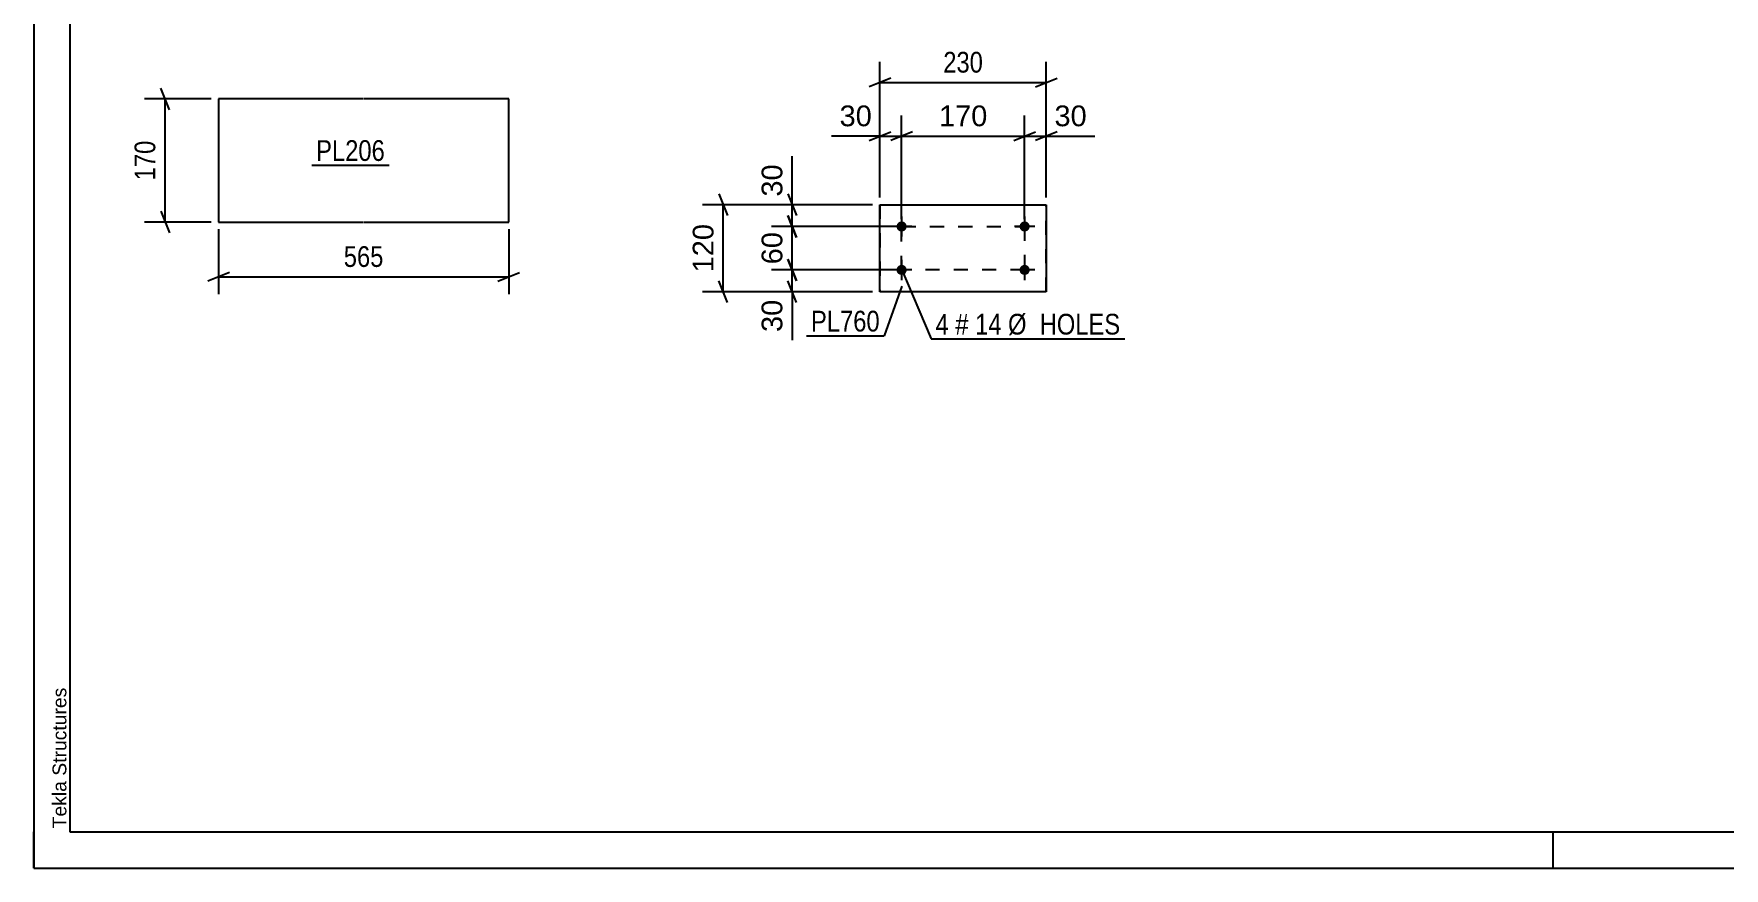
# Model space of a CAD drawing. Header units: millimetres. Extents: x 0 to 420, y 0 to 297.
# Drawn here: x 0 to 233.6, y 0 to 115.2 of the extents above; entities that cross this region are included whole.
import ezdxf

# ---------------------------------------------------------------- set-up
doc = ezdxf.new("R2010")
doc.units = ezdxf.units.MM
doc.linetypes.add('DXK_LINE_DOT2', pattern=[3.9198, 1.9599, -1.9599])
doc.styles.add('Arial', font='ARIAL.TTF', dxfattribs={"height": 0.2})
doc.styles.add('Arial Narrow', font='ARIALN.TTF', dxfattribs={"height": 0.2})

# ---------------------------------------------------------------- blocks, each defined once
blk = doc.blocks.new('Unknown-122573175-1113')
at = {"color": 5, "linetype": 'Continuous'}
for p, q in [((0, 297), (0, 0)), ((5, 292), (5, 5)), ((0, 0), (0, 5)), ((5, 5), (415, 5)), ((210, 0), (210, 5)), ((0, 0), (420, 0))]:
    blk.add_line(p, q, dxfattribs=at)
at = {"color": 174, "linetype": 'Continuous', "style": 'Arial'}
blk.add_text('Tekla Structures', height=1.9102, rotation=90, dxfattribs=at).set_placement((4.5, 5.5))
blk = doc.blocks.new('Part-122573175-1932 - 1916')
at = {"color": 2, "linetype": 'Continuous'}
for p, q in [((116.93, 79.62), (116.93, 91.62)), ((116.93, 91.62), (116.93, 91.62)), ((116.93, 91.62), (139.93, 91.62)), ((139.93, 91.62), (139.93, 79.62)), ((116.93, 79.62), (116.93, 79.62)), ((139.93, 79.62), (116.93, 79.62))]:
    blk.add_line(p, q, dxfattribs=at)
at = {"color": 7, "linetype": 'DXK_LINE_DOT2'}
for p, q in [((116.93, 91.62), (116.93, 79.62)), ((116.93, 91.62), (116.93, 91.62)), ((139.93, 79.62), (139.93, 91.62)), ((116.93, 79.62), (116.93, 79.62))]:
    blk.add_line(p, q, dxfattribs=at)
blk = doc.blocks.new('Bolt-122573175-1965 - 1916')
at = {"linetype": 'Continuous'}
for points in [[(119.23, 88.62), (119.25, 88.77), (119.29, 88.91), (119.37, 89.03), (119.46, 89.14), (119.58, 89.23), (119.72, 89.29), (119.86, 89.32), (120.01, 89.32), (120.15, 89.29), (120.28, 89.23), (120.4, 89.14), (120.5, 89.03), (120.57, 88.91), (120.62, 88.77), (120.63, 88.62), (120.62, 88.48), (120.57, 88.34), (120.5, 88.21), (120.4, 88.1), (120.28, 88.02), (120.15, 87.96), (120.01, 87.93), (119.86, 87.93), (119.72, 87.96), (119.58, 88.02), (119.46, 88.1), (119.37, 88.21), (119.29, 88.34), (119.25, 88.48)], [(136.23, 88.62), (136.25, 88.77), (136.29, 88.91), (136.37, 89.03), (136.46, 89.14), (136.58, 89.23), (136.72, 89.29), (136.86, 89.32), (137.01, 89.32), (137.15, 89.29), (137.28, 89.23), (137.4, 89.14), (137.5, 89.03), (137.57, 88.91), (137.62, 88.77), (137.63, 88.62), (137.62, 88.48), (137.57, 88.34), (137.5, 88.21), (137.4, 88.1), (137.28, 88.02), (137.15, 87.96), (137.01, 87.93), (136.86, 87.93), (136.72, 87.96), (136.58, 88.02), (136.46, 88.1), (136.37, 88.21), (136.29, 88.34), (136.25, 88.48)], [(119.23, 82.62), (119.25, 82.77), (119.29, 82.91), (119.37, 83.03), (119.46, 83.14), (119.58, 83.23), (119.72, 83.29), (119.86, 83.32), (120.01, 83.32), (120.15, 83.29), (120.28, 83.23), (120.4, 83.14), (120.5, 83.03), (120.57, 82.91), (120.62, 82.77), (120.63, 82.62), (120.62, 82.48), (120.57, 82.34), (120.5, 82.21), (120.4, 82.1), (120.28, 82.02), (120.15, 81.96), (120.01, 81.93), (119.86, 81.93), (119.72, 81.96), (119.58, 82.02), (119.46, 82.1), (119.37, 82.21), (119.29, 82.34), (119.25, 82.48)], [(136.23, 82.62), (136.25, 82.77), (136.29, 82.91), (136.37, 83.03), (136.46, 83.14), (136.58, 83.23), (136.72, 83.29), (136.86, 83.32), (137.01, 83.32), (137.15, 83.29), (137.28, 83.23), (137.4, 83.14), (137.5, 83.03), (137.57, 82.91), (137.62, 82.77), (137.63, 82.62), (137.62, 82.48), (137.57, 82.34), (137.5, 82.21), (137.4, 82.1), (137.28, 82.02), (137.15, 81.96), (137.01, 81.93), (136.86, 81.93), (136.72, 81.96), (136.58, 82.02), (136.46, 82.1), (136.37, 82.21), (136.29, 82.34), (136.25, 82.48)]]:
    blk.add_hatch(color=1, dxfattribs=at).paths.add_polyline_path(points)
at = {"color": 1, "linetype": 'Continuous'}
for p, q in [((119.93, 90.02), (119.93, 87.22)), ((136.93, 90.02), (136.93, 87.22)), ((121.33, 88.62), (118.53, 88.62)), ((138.33, 88.62), (135.53, 88.62)), ((121.33, 82.62), (118.53, 82.62)), ((119.93, 84.02), (119.93, 81.22)), ((138.33, 82.62), (135.53, 82.62)), ((136.93, 84.02), (136.93, 81.22))]:
    blk.add_line(p, q, dxfattribs=at)
blk = doc.blocks.new('Part-122573175-3464 - 3448')
at = {"color": 2, "linetype": 'Continuous'}
for p, q in [((25.53, 106.24), (25.53, 89.24)), ((45.53, 106.24), (25.53, 106.24)), ((65.63, 106.24), (45.63, 106.24)), ((65.63, 89.24), (65.63, 106.24)), ((25.53, 89.24), (45.53, 89.24)), ((45.63, 89.24), (65.63, 89.24))]:
    blk.add_line(p, q, dxfattribs=at)
blk = doc.blocks.new('Rectangle-122573175-2051 - 1916')
at = {"color": 1, "linetype": 'DXK_LINE_DOT2'}
blk.add_lwpolyline([(119.93, 88.62), (136.93, 88.62), (136.93, 82.62), (119.93, 82.62), (119.93, 88.62)], close=True, dxfattribs=at)
blk = doc.blocks.new('StraightDimension-122573175-1989 - 1916')
at = {"color": 7, "linetype": 'Continuous'}
for p, q in [((115.89, 91.62), (101.95, 91.62)), ((104.2, 93.12), (105.4, 90.12)), ((104.8, 88.62), (104.8, 91.62)), ((105.4, 87.12), (104.2, 90.12)), ((118.89, 88.62), (101.95, 88.62))]:
    blk.add_line(p, q, dxfattribs=at)
at = {"color": 0}
blk.add_wipeout([(104.05, 97.79), (99.85, 97.79), (99.85, 92.15), (104.05, 92.15)], dxfattribs=at)
at = {"color": 7, "linetype": 'Continuous'}
blk.add_line((104.8, 91.62), (104.8, 98.32), dxfattribs=at)
blk.add_line((104.8, 91.62), (104.8, 98.32), dxfattribs=at)
at = {"color": 3, "style": 'Arial'}
blk.add_text('30', height=2.865, rotation=90.0002, dxfattribs=at).set_placement((103.45, 92.75))
blk = doc.blocks.new('StraightDimension-122573175-1967 - 1916')
at = {"color": 7, "linetype": 'Continuous'}
for p, q in [((115.93, 91.62), (92.43, 91.62)), ((94.68, 93.12), (95.88, 90.12)), ((95.28, 79.62), (95.28, 91.62)), ((115.93, 79.62), (92.43, 79.62)), ((95.88, 78.12), (94.68, 81.12))]:
    blk.add_line(p, q, dxfattribs=at)
at = {"color": 0}
blk.add_wipeout([(94.53, 89.56), (90.33, 89.56), (90.33, 81.69), (94.53, 81.69)], dxfattribs=at)
at = {"color": 3, "style": 'Arial'}
blk.add_text('120', height=2.865, rotation=90.0002, dxfattribs=at).set_placement((93.93, 82.29))
blk = doc.blocks.new('StraightDimension-122573175-1979 - 1916')
at = {"color": 7, "linetype": 'Continuous'}
for p, q in [((104.2, 90.12), (105.4, 87.12)), ((118.89, 88.62), (101.95, 88.62)), ((104.8, 82.62), (104.8, 88.62)), ((105.4, 81.12), (104.2, 84.12)), ((118.89, 82.62), (101.95, 82.62))]:
    blk.add_line(p, q, dxfattribs=at)
at = {"color": 0}
blk.add_wipeout([(104.05, 88.45), (99.85, 88.45), (99.85, 82.8), (104.05, 82.8)], dxfattribs=at)
at = {"color": 3, "style": 'Arial'}
blk.add_text('60', height=2.865, rotation=90.0002, dxfattribs=at).set_placement((103.45, 83.4))
blk = doc.blocks.new('StraightDimension-122573175-1999 - 1916')
at = {"color": 7, "linetype": 'Continuous'}
for p, q in [((104.2, 84.12), (105.4, 81.12)), ((118.89, 82.62), (101.95, 82.62)), ((104.8, 79.62), (104.8, 82.62)), ((115.89, 79.62), (101.95, 79.62)), ((105.4, 78.12), (104.2, 81.12))]:
    blk.add_line(p, q, dxfattribs=at)
at = {"color": 0}
blk.add_wipeout([(104.05, 79.1), (99.85, 79.1), (99.85, 73.45), (104.05, 73.45)], dxfattribs=at)
at = {"color": 7, "linetype": 'Continuous'}
blk.add_line((104.8, 79.62), (104.8, 72.92), dxfattribs=at)
blk.add_line((104.8, 79.62), (104.8, 72.92), dxfattribs=at)
at = {"color": 3, "style": 'Arial'}
blk.add_text('30', height=2.865, rotation=90.0002, dxfattribs=at).set_placement((103.45, 74.05))
blk = doc.blocks.new('StraightDimension-122573175-2010 - 1916')
at = {"color": 7, "linetype": 'Continuous'}
for p, q in [((116.93, 92.62), (116.93, 103.97)), ((119.93, 89.62), (119.93, 103.97)), ((115.43, 100.52), (118.43, 101.72)), ((116.93, 101.12), (119.93, 101.12)), ((121.43, 101.72), (118.43, 100.52))]:
    blk.add_line(p, q, dxfattribs=at)
at = {"color": 0}
blk.add_wipeout([(116.41, 101.87), (116.41, 106.07), (110.76, 106.07), (110.76, 101.87)], dxfattribs=at)
at = {"color": 7, "linetype": 'Continuous'}
blk.add_line((116.93, 101.12), (110.23, 101.12), dxfattribs=at)
blk.add_line((116.93, 101.12), (110.23, 101.12), dxfattribs=at)
at = {"color": 3, "style": 'Arial'}
blk.add_text('30', height=2.865, dxfattribs=at).set_placement((111.36, 102.47))
blk = doc.blocks.new('StraightDimension-122573175-2020 - 1916')
at = {"color": 7, "linetype": 'Continuous'}
for p, q in [((136.93, 89.62), (136.93, 103.97)), ((139.93, 92.62), (139.93, 103.97)), ((135.43, 100.52), (138.43, 101.72)), ((136.93, 101.12), (139.93, 101.12)), ((141.43, 101.72), (138.43, 100.52))]:
    blk.add_line(p, q, dxfattribs=at)
at = {"color": 0}
blk.add_wipeout([(146.1, 101.87), (146.1, 106.07), (140.46, 106.07), (140.46, 101.87)], dxfattribs=at)
at = {"color": 7, "linetype": 'Continuous'}
blk.add_line((139.93, 101.12), (146.63, 101.12), dxfattribs=at)
blk.add_line((139.93, 101.12), (146.63, 101.12), dxfattribs=at)
at = {"color": 3, "style": 'Arial'}
blk.add_text('30', height=2.865, dxfattribs=at).set_placement((141.06, 102.47))
blk = doc.blocks.new('StraightDimension-122573175-2030 - 1916')
at = {"color": 7, "linetype": 'Continuous'}
for p, q in [((119.93, 89.62), (119.93, 103.97)), ((136.93, 89.62), (136.93, 103.97)), ((121.43, 101.72), (118.43, 100.52)), ((119.93, 101.12), (136.93, 101.12)), ((135.43, 100.52), (138.43, 101.72))]:
    blk.add_line(p, q, dxfattribs=at)
at = {"color": 0}
blk.add_wipeout([(132.37, 101.87), (132.37, 106.07), (124.5, 106.07), (124.5, 101.87)], dxfattribs=at)
at = {"color": 3, "style": 'Arial'}
blk.add_text('170', height=2.865, dxfattribs=at).set_placement((125.1, 102.47))
blk = doc.blocks.new('StraightDimension-122573175-2041 - 1916')
at = {"color": 7, "linetype": 'Continuous'}
for p, q in [((116.93, 92.62), (116.93, 111.38)), ((139.93, 92.62), (139.93, 111.38)), ((118.43, 109.13), (115.43, 107.93)), ((116.93, 108.53), (139.93, 108.53)), ((138.43, 107.93), (141.43, 109.13))]:
    blk.add_line(p, q, dxfattribs=at)
at = {"color": 0}
blk.add_wipeout([(131.77, 109.28), (131.77, 113.48), (125.09, 113.48), (125.09, 109.28)], dxfattribs=at)
at = {"color": 3, "style": 'Arial Narrow'}
blk.add_text('230', height=2.863, dxfattribs=at).set_placement((125.69, 109.88))
blk = doc.blocks.new('StraightDimension-122573175-3467 - 3448')
at = {"color": 7, "linetype": 'Continuous'}
for p, q in [((25.53, 88.24), (25.53, 79.29)), ((65.63, 88.24), (65.63, 79.29)), ((27.03, 82.29), (24.03, 81.09)), ((64.13, 81.09), (67.13, 82.29)), ((25.53, 81.69), (65.63, 81.69))]:
    blk.add_line(p, q, dxfattribs=at)
at = {"color": 0}
blk.add_wipeout([(48.93, 82.44), (48.93, 86.64), (42.24, 86.64), (42.24, 82.44)], dxfattribs=at)
at = {"color": 3, "style": 'Arial Narrow'}
blk.add_text('565', height=2.863, dxfattribs=at).set_placement((42.84, 83.04))
blk = doc.blocks.new('StraightDimension-122573175-3478 - 3448')
at = {"color": 7, "linetype": 'Continuous'}
for p, q in [((18.74, 104.74), (17.54, 107.74)), ((24.53, 106.24), (15.29, 106.24)), ((18.14, 89.24), (18.14, 106.24)), ((24.53, 89.24), (15.29, 89.24)), ((17.54, 90.74), (18.74, 87.74))]:
    blk.add_line(p, q, dxfattribs=at)
at = {"color": 0}
blk.add_wipeout([(17.39, 101.08), (13.19, 101.08), (13.19, 94.4), (17.39, 94.4)], dxfattribs=at)
at = {"color": 3, "style": 'Arial Narrow'}
blk.add_text('170', height=2.863, rotation=90.0002, dxfattribs=at).set_placement((16.79, 95))
blk = doc.blocks.new('Mark-122573175-1928 - 1916')
at = {"color": 0}
blk.add_wipeout([(116.92, 74.12), (116.92, 77.12), (107.41, 77.12), (107.41, 74.12)], dxfattribs=at)
blk.add_wipeout([(116.92, 74.12), (116.92, 77.12), (107.41, 77.12), (107.41, 74.12)], dxfattribs=at)
at = {"color": 30, "linetype": 'Continuous'}
for p in [(119.98, 80.37), (106.81, 73.52)]:
    blk.add_line(p, (117.52, 73.52), dxfattribs=at)
at = {"color": 3, "style": 'Arial Narrow'}
blk.add_text('PL760', height=2.863, dxfattribs=at).set_placement((107.41, 74.12))
blk = doc.blocks.new('Mark-122573175-1961 - 1916')
at = {"color": 0}
blk.add_wipeout([(126.46, 73.7), (126.46, 76.7), (124.63, 76.7), (124.63, 73.7)], dxfattribs=at)
blk.add_wipeout([(126.46, 73.7), (126.46, 76.7), (124.63, 76.7), (124.63, 73.7)], dxfattribs=at)
at = {"color": 7, "linetype": 'Continuous'}
blk.add_line((119.82, 82.94), (124.03, 73.1), dxfattribs=at)
at = {"color": 0}
blk.add_wipeout([(129.19, 73.7), (129.19, 76.7), (127.36, 76.7), (127.36, 73.7)], dxfattribs=at)
blk.add_wipeout([(129.19, 73.7), (129.19, 76.7), (127.36, 76.7), (127.36, 73.7)], dxfattribs=at)
at = {"color": 3, "style": 'Arial Narrow'}
blk.add_text('4', height=2.86, dxfattribs=at).set_placement((124.63, 73.7))
at = {"color": 0}
blk.add_wipeout([(133.74, 73.7), (133.74, 76.7), (130.09, 76.7), (130.09, 73.7)], dxfattribs=at)
blk.add_wipeout([(133.74, 73.7), (133.74, 76.7), (130.09, 76.7), (130.09, 73.7)], dxfattribs=at)
at = {"color": 3, "style": 'Arial Narrow'}
blk.add_text('#', height=2.86, dxfattribs=at).set_placement((127.36, 73.7))
at = {"color": 0}
blk.add_wipeout([(150.17, 73.7), (150.17, 76.7), (134.64, 76.7), (134.64, 73.7)], dxfattribs=at)
blk.add_wipeout([(150.17, 73.7), (150.17, 76.7), (134.64, 76.7), (134.64, 73.7)], dxfattribs=at)
at = {"color": 7, "linetype": 'Continuous'}
blk.add_line((124.03, 73.1), (150.77, 73.1), dxfattribs=at)
at = {"color": 3, "style": 'Arial Narrow'}
for s, p in [('14', (130.09, 73.7)), ('Ø  HOLES', (134.64, 73.7))]:
    blk.add_text(s, height=2.863, dxfattribs=at).set_placement(p)
blk = doc.blocks.new('Mark-122573175-3460 - 3448')
at = {"color": 0}
blk.add_wipeout([(48.52, 97.68), (48.52, 100.68), (39.02, 100.68), (39.02, 97.68)], dxfattribs=at)
blk.add_wipeout([(48.52, 97.68), (48.52, 100.68), (39.02, 100.68), (39.02, 97.68)], dxfattribs=at)
at = {"color": 30, "linetype": 'Continuous'}
blk.add_line((38.42, 97.08), (49.12, 97.08), dxfattribs=at)
at = {"color": 3, "style": 'Arial Narrow'}
blk.add_text('PL206', height=2.863, dxfattribs=at).set_placement((39.02, 97.68))

msp = doc.modelspace()

# ---------------------------------------------------------------- block references
for name in ['Unknown-122573175-1113', 'Part-122573175-3464 - 3448', 'Part-122573175-1932 - 1916', 'Bolt-122573175-1965 - 1916', 'Rectangle-122573175-2051 - 1916']:
    msp.add_blockref(name, (0, 0))

# ---------------------------------------------------------------- next in the draw order: block references
for name in ['StraightDimension-122573175-2020 - 1916', 'Mark-122573175-3460 - 3448', 'StraightDimension-122573175-1989 - 1916', 'StraightDimension-122573175-3467 - 3448']:
    msp.add_blockref(name, (0, 0))

# ---------------------------------------------------------------- next in the draw order: block references
for name in ['StraightDimension-122573175-3478 - 3448', 'StraightDimension-122573175-1967 - 1916']:
    msp.add_blockref(name, (0, 0))

# ---------------------------------------------------------------- next in the draw order: block references
msp.add_blockref('StraightDimension-122573175-1979 - 1916', (0, 0))

# ---------------------------------------------------------------- next in the draw order: block references
for name in ['StraightDimension-122573175-2010 - 1916', 'StraightDimension-122573175-1999 - 1916']:
    msp.add_blockref(name, (0, 0))

# ---------------------------------------------------------------- next in the draw order: block references
for name in ['StraightDimension-122573175-2030 - 1916', 'Mark-122573175-1928 - 1916']:
    msp.add_blockref(name, (0, 0))

# ---------------------------------------------------------------- next in the draw order: block references
for name in ['StraightDimension-122573175-2041 - 1916', 'Mark-122573175-1961 - 1916']:
    msp.add_blockref(name, (0, 0))

doc.saveas('drawing.dxf')
